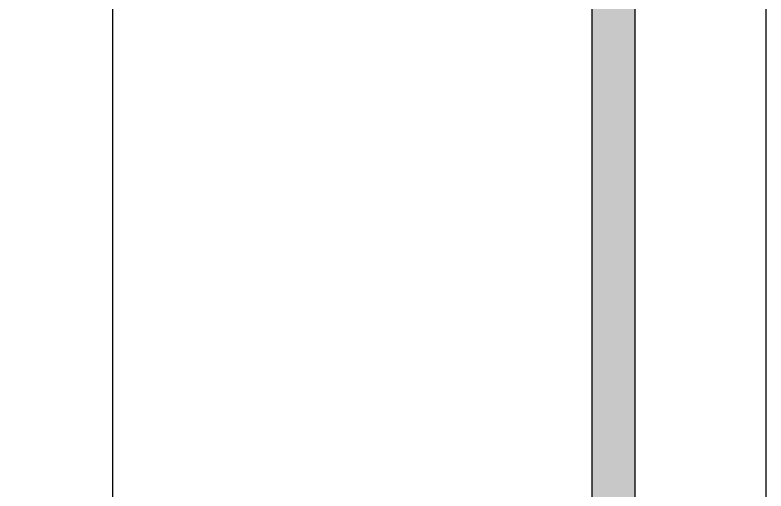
# Model space of a CAD drawing. Header units: inches. Extents: x -73 to 182, y -44 to 88.
# Drawn here: x -38.22 to -3.75, y 22.62 to 44.47 of the extents above; entities that cross this region are included whole.
import ezdxf

# ---------------------------------------------------------------- set-up
doc = ezdxf.new("R2010")
doc.units = ezdxf.units.IN
doc.header["$LTSCALE"] = 0.3
doc.header["$MEASUREMENT"] = 0
doc.layers.add('Fills', color=7, linetype='Continuous')
doc.layers.add('Lines & Shapes', color=7, linetype='Continuous')

msp = doc.modelspace()

# ---------------------------------------------------------------- hatches: boundary and pattern name
at = {"layer": 'Fills'}
h = msp.add_hatch(color=256, dxfattribs=at)
h.dxf.hatch_style = 1
h.paths.add_polyline_path([(-9.75, 73.25), (-33.75, 73.25), (-33.75, 71.25), (-11.75, 71.25), (-11.75, 3.25), (-21.75, 3.25), (-21.75, 1.25), (-9.75, 1.25)])

# ---------------------------------------------------------------- linework, layer by layer
at = {"layer": 'Lines & Shapes'}
msp.add_lwpolyline([(-63.75, 79.25), (-3.75, 79.25), (-3.75, -4.75), (-63.75, -4.75)], close=True, dxfattribs=at)
for points in [[(-33.75, 79.25), (-33.75, -4.75)], [(-21.75, 1.25), (-9.75, 1.25), (-9.75, 73.25), (-57.75, 73.25), (-57.75, 1.25), (-45.75, 1.25)], [(-55.75, 3.25), (-55.75, 71.25), (-11.75, 71.25), (-11.75, 3.25)]]:
    msp.add_lwpolyline(points, dxfattribs=at)

doc.saveas('drawing.dxf')
